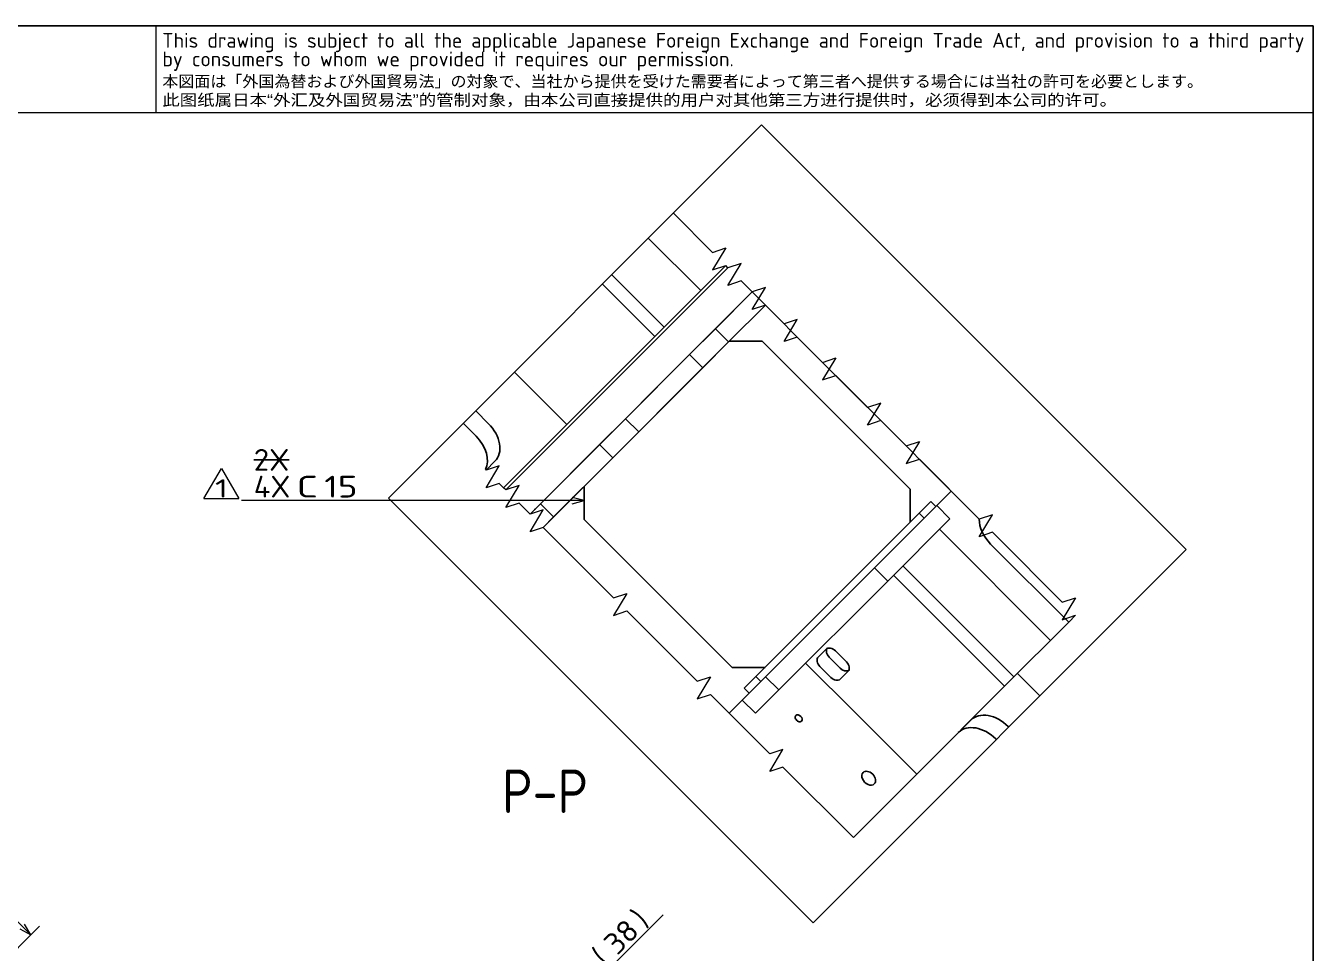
# Model space of a CAD drawing. Extents: x 0 to 1248, y -10 to 833.
# Drawn here: x 957.1 to 1164, y 666.9 to 816 of the extents above; entities that cross this region are included whole.
import ezdxf
from ezdxf.enums import TextEntityAlignment as Align

# ---------------------------------------------------------------- set-up
doc = ezdxf.new("R2010")
doc.units = 0
doc.layers.get('0').update_dxf_attribs({"lineweight": 13})
doc.styles.get("Standard").update_dxf_attribs({"font": 'isocp.shx'})
doc.dimstyles.get("Standard").update_dxf_attribs({"dimtxt": 2.5, "dimasz": 2.5, "dimexe": 1.25, "dimexo": 0.625, "dimtad": 1, "dimcen": 2.5, "dimadec": 0, "dimazin": 0, "dimtfac": 1, "dimtmove": 0, "dimatfit": 0, "dimfxl": 1, "dimarcsym": 0})

# ---------------------------------------------------------------- blocks, each defined once
blk = doc.blocks.new('*D348')
at = {"color": 7, "lineweight": 13}
for p, q in [((876.040386, 628.813022), (938.88774, 691.660377)), ((937.473529, 690.246162), (957.855883, 669.863811)), ((933.430194, 645.438125), (959.270091, 671.278022))]:
    blk.add_line(p, q, dxfattribs=at)
for points in [[(939.205577, 689.246162), (937.473529, 690.246162), (938.473529, 688.514114)], [(956.123828, 670.863811), (957.855883, 669.863811), (956.855883, 671.595859)]]:
    blk.add_lwpolyline(points, dxfattribs=at)
at = {"color": 7, "lineweight": 13, "width": 0.8352}
blk.add_text('115.3', height=3.5, rotation=315, dxfattribs=at).set_placement((943.736583, 684.690212), (952.29993, 676.126865), align=Align.FIT)
blk = doc.blocks.new('*D381')
at = {"color": 7, "lineweight": 13}
for p, q in [((1036.963511, 650.584642), (1059.494723, 673.115854)), ((1066.118627, 641.935621), (1045.802346, 662.251901)), ((1084.982083, 609.637138), (1039.084832, 655.534387))]:
    blk.add_line(p, q, dxfattribs=at)
for points in [[(1048.216559, 662.569741), (1047.216561, 660.837686), (1048.948611, 661.837686)], [(1039.499045, 652.388124), (1040.499045, 654.120172), (1038.766995, 653.120172)]]:
    blk.add_lwpolyline(points, dxfattribs=at)
for s, p in [(')', (1056.611117, 670.939355)), ('(', (1050.295079, 664.623315))]:
    blk.add_text(s, height=3.5, rotation=45.000001, dxfattribs=at).set_placement(p)
at = {"color": 7, "lineweight": 13, "width": 0.868247}
blk.add_text('38', height=3.5, rotation=44.999971, dxfattribs=at).set_placement((1052.118026, 666.446267), (1055.90401, 670.232248), align=Align.FIT)

msp = doc.modelspace()

# ---------------------------------------------------------------- linework, layer by layer
at = {"color": 7, "lineweight": 25}
for p, q in [((40, 816), (1164, 816)), ((1164, 816), (1164, 25)), ((1057.1236, 781.8465), (1065.547, 773.4231)), ((1069.5743, 777.4503), (1033.865, 741.7409)), ((1069.9279, 777.0967), (1034.2185, 741.3874)), ((1058.1721, 766.0481), (1049.7486, 774.4715)), ((1049.7486, 774.4715), (1058.1721, 766.0481)), ((1051.2486, 775.9715), (1059.6721, 767.5481)), ((1073.8169, 773.2076), (1038.1076, 737.4983)), ((1073.8169, 773.2076), (1067.9125, 767.3032)), ((1075.9383, 771.0863), (1070.0338, 765.1818)), ((1070.1408, 765.2889), (1075.9383, 771.0863)), ((1067.9125, 767.3032), (1063.753, 763.1437)), ((1070.0338, 765.1818), (1067.9125, 767.3032)), ((1070.1408, 765.2889), (1046.8063, 741.9543)), ((1070.0339, 765.1819), (1065.8744, 761.0224)), ((1070.1408, 765.2889), (1075.4441, 765.2889)), ((1075.4441, 765.2889), (1099.2206, 741.5124)), ((1063.753, 763.1437), (1053.4514, 752.8421)), ((1065.8744, 761.0224), (1063.753, 763.1437)), ((1044.0471, 751.9231), (1035.6236, 760.3465)), ((1065.8744, 761.0224), (1055.5727, 750.7208)), ((1029.3736, 754.0965), (1031.4331, 752.037)), ((1027.3736, 752.0965), (1029.4331, 750.037)), ((1053.4514, 752.8421), (1049.292, 748.6827)), ((1055.5727, 750.7208), (1053.4514, 752.8421)), ((1055.5727, 750.7208), (1051.3922, 746.5403)), ((1049.292, 748.6827), (1039.7745, 739.1652)), ((1051.4133, 746.5614), (1049.292, 748.6827)), ((993.7087, 746.2531), (999.4139, 746.2531)), ((1032.4687, 746.0015), (1031.0365, 744.5694)), ((1051.4133, 746.5614), (1041.8958, 737.0439)), ((1046.8063, 741.9543), (1040.2289, 735.377)), ((1046.8063, 741.9543), (1046.8063, 736.651)), ((1098.3488, 733.7463), (1105.8135, 741.2111)), ((1099.2206, 741.5124), (1099.2206, 736.2091)), ((1039.7745, 739.1652), (1038.1076, 737.4983)), ((1041.8958, 737.0439), (1039.7745, 739.1652)), ((1093.4738, 728.8713), (1103.4738, 738.8713)), ((1102.5533, 739.5418), (1100.6783, 737.6668)), ((1103.3488, 738.7463), (1102.5533, 739.5418)), ((1105.5951, 736.75), (1103.4738, 738.8713)), ((1038.876, 738.2667), (1038.1076, 737.4983)), ((1038.95, 738.3407), (1038.876, 738.2667)), ((1041.8958, 737.0439), (1040.2289, 735.377)), ((1100.6783, 737.6668), (1074.4283, 711.4168)), ((1101.4738, 736.8713), (1075.2238, 710.6213)), ((1095.5951, 726.75), (1105.5951, 736.75)), ((1101.4738, 736.8713), (1100.6783, 737.6668)), ((1101.4738, 736.8713), (1103.3488, 738.7463)), ((1070.5827, 712.8746), (1046.8063, 736.651)), ((1103.9076, 735.0625), (1121.7621, 717.2081)), ((1112.1484, 732.6967), (1124.6996, 720.1456)), ((1075.9738, 711.3713), (1093.4738, 728.8713)), ((1095.5951, 726.75), (1093.4738, 728.8713)), ((1098.0326, 729.1875), (1115.8871, 711.3331)), ((1078.0951, 709.25), (1095.5951, 726.75)), ((1114.3871, 709.8331), (1096.5326, 727.6875)), ((1096.5326, 727.6875), (1114.3871, 709.8331)), ((1125.7893, 721.2353), (1124.6996, 720.1456)), ((1115.8871, 711.3331), (1123.2621, 718.7081)), ((1121.7621, 717.2081), (1124.6996, 720.1456)), ((1085.688, 715.7822), (1084.438, 714.5322)), ((1086.1968, 714.5233), (1087.9646, 712.7555)), ((1088.9646, 713.7555), (1087.1968, 715.5233)), ((1075.886, 712.8746), (1070.5827, 712.8746)), ((1090.5393, 705.4308), (1082.4076, 713.5625)), ((1084.6968, 713.0233), (1086.4646, 711.2555)), ((1087.9735, 710.9967), (1089.2235, 712.2467)), ((1074.7238, 710.1213), (1070.1042, 705.5017)), ((1072.2238, 707.6213), (1075.9738, 711.3713)), ((1074.4283, 711.4168), (1072.5533, 709.5418)), ((1075.2238, 710.6213), (1073.3488, 708.7463)), ((1075.2238, 710.6213), (1074.4283, 711.4168)), ((1078.0951, 709.25), (1075.9738, 711.3713)), ((1100.2621, 695.7081), (1114.3871, 709.8331)), ((1115.8871, 711.3331), (1114.3871, 709.8331)), ((1114.3871, 709.8331), (1115.8871, 711.3331)), ((1120.0626, 708.2825), (1116.4495, 711.8956)), ((1073.3488, 708.7463), (1072.5533, 709.5418)), ((1074.3451, 705.5), (1078.0951, 709.25)), ((1074.3451, 705.5), (1072.2238, 707.6213)), ((1090.0799, 685.5259), (1108.9496, 704.3956)), ((1090.5393, 705.4308), (1100.2621, 695.7081)), ((1114.9851, 703.36), (1115.0626, 703.2825)), ((1112.9851, 701.36), (1113.0626, 701.2825))]:
    msp.add_line(p, q, dxfattribs=at)
at = {"color": 7, "lineweight": 13}
for p, q in [((978, 802), (978, 816)), ((1164, 802), (751, 802)), ((1015.3635, 740.0865), (1075.3389, 800.0618)), ((1075.3389, 800.0618), (1143.5904, 731.8103)), ((1069.9279, 777.0967), (1069.5743, 777.4503)), ((985.7003, 739.9877), (988.5003, 744.8375)), ((988.5003, 744.8375), (991.3003, 739.9877)), ((1030.9441, 744.6618), (1031.0365, 744.5694)), ((1034.2185, 741.3874), (1033.865, 741.7409)), ((985.7003, 739.9877), (991.3003, 739.9877)), ((1046.8063, 739.6695), (991.7087, 739.6695)), ((1083.6151, 671.835), (1015.3635, 740.0865)), ((1143.5904, 731.8103), (1083.6151, 671.835))]:
    msp.add_line(p, q, dxfattribs=at)
for points in [[(1061.1508, 785.8738), (1067.453, 779.5716), (1069.5743, 780.2787), (1067.453, 776.7432), (1069.5743, 777.4503)], [(1073.8169, 773.2076), (1072.0492, 774.9754), (1069.9279, 774.2683), (1072.0492, 777.8038), (1069.9279, 777.0967)], [(1075.9383, 771.0863), (1073.8169, 770.3792), (1075.9383, 773.9148), (1073.8169, 773.2076)], [(1073.8169, 773.2077), (1085.1306, 761.894), (1087.252, 762.6011), (1085.1306, 759.0655), (1087.252, 759.7726), (1098.5657, 748.4589), (1100.687, 749.166), (1098.5657, 745.6305), (1100.687, 746.3376), (1110.3189, 736.7057)], [(1105.8135, 741.2111), (1094.4998, 752.5248), (1092.3785, 751.8177), (1094.4998, 755.3532), (1092.3785, 754.6461), (1081.0648, 765.9598), (1078.9435, 765.2527), (1081.0648, 768.7882), (1078.9435, 768.0811), (1075.9383, 771.0863)], [(1033.8649, 741.741), (1033.1579, 742.448), (1031.0365, 741.7409), (1033.1579, 745.2765), (1031.0365, 744.5694)], [(1038.1076, 737.4983), (1036.3398, 739.2661), (1034.2185, 738.559), (1036.3398, 742.0945), (1034.2185, 741.3874)], [(1044.8744, 739.1518), (1046.8063, 739.6695), (1044.8744, 740.1871)], [(1040.2289, 735.377), (1038.1076, 734.6699), (1040.2289, 738.2054), (1038.1076, 737.4983)], [(1113.2382, 733.7864), (1112.4402, 734.5844), (1110.3189, 733.8773), (1112.4402, 737.4128), (1110.3189, 736.7057)], [(1040.2289, 735.377), (1051.5426, 724.0633), (1053.6639, 724.7704), (1051.5426, 721.2348), (1053.6639, 721.9419), (1064.9777, 710.6282), (1067.099, 711.3353), (1064.9777, 707.7998), (1067.099, 708.5069), (1070.1042, 705.5017)], [(1113.2382, 733.7864), (1123.668, 723.3566), (1125.7893, 724.0637), (1123.668, 720.5282), (1125.7893, 721.2353)], [(1090.0799, 685.5259), (1078.7662, 696.8397), (1076.6449, 696.1326), (1078.7662, 699.6681), (1076.6449, 698.961), (1070.1042, 705.5017)]]:
    msp.add_lwpolyline(points, dxfattribs=at)
at = {"color": 7, "lineweight": 25}
for centre, major_axis, start_param, end_param in [((1028.9331, 749.537), (3.5355, -3.5355), 0, 1.57079633), ((1026.9331, 747.537), (3.5355, -3.5355), 0.22915264, 1.57079633), ((1114.6484, 735.1967), (-3.5355, 3.5355), 0.5993522, 1.57079633), ((1086.5718, 714.8983), (-0.8839, 0.8839), 4.71238898, 6.28318531), ((1085.3218, 713.6483), (-0.8839, 0.8839), 0, 1.57079633), ((1086.8218, 715.1483), (-0.8839, 0.8839), 0.2012455, 1.57079633), ((1088.5896, 713.3805), (-0.8839, 0.8839), 1.57079633, 2.94033381), ((1088.3396, 713.1305), (-0.8839, 0.8839), 3.14159265, 4.71238898), ((1087.0896, 711.8805), (-0.8839, 0.8839), 1.57079633, 3.14159265), ((1112.4851, 700.86), (3.5355, -3.5355), 1.57079633, 3.14159265), ((1081.2967, 704.6734), (0.4596, -0.4596), 3.14159265, 6.28318531), ((1081.2967, 704.6734), (0.4596, -0.4596), 0, 3.14159265), ((1110.4851, 698.86), (3.5355, -3.5355), 1.57079633, 3.14159265), ((1092.539, 695.0561), (0.9104, -0.9104), 3.14159265, 6.28318531), ((1092.539, 695.0561), (0.9104, -0.9104), 0, 3.14159265)]:
    msp.add_ellipse(centre, major_axis=major_axis, ratio=0.707107, start_param=start_param, end_param=end_param, dxfattribs=at)

# ---------------------------------------------------------------- texts
at = {"color": 7, "lineweight": 13}
for s, height, width, p, p2 in [('This drawing is subject to all the applicable Japanese Foreign Exchange and Foreign Trade Act, and provision to a third party', 2.381, 0.763406, (979, 812.4722), (1162.5847, 812.4722)), ('by consumers to whom we provided it requires our permission.', 2.381, 0.767176, (979, 809.4722), (1070.8542, 809.4722)), ('本図面は「外国為替および外国貿易法」の対象で、当社から提供を受けた需要者によって第三者へ提供する場合には当社の許可を必要とします。', 1.852, 1.625466, (979, 806.1448), (1146.2902, 806.1448)), ('此图纸属日本“外汇及外国贸易法”的管制对象，由本公司直接提供的用户对其他第三方进行提供时，必须得到本公司的许可。', 1.852, 1.73155, (979, 803.1448), (1132.4697, 803.1448)), ('2X', 3.5, 0.925168, (993.7087, 744.4728), (999.4139, 744.4728)), ('1', 2.91, 1.412505, (987.4503, 740.1812), (989.6034, 740.1812)), ('4X', 3.5, 0.953546, (993.7087, 740.1695), (999.5889, 740.1695)), ('C', 3.5, 1.146436, (1000.5889, 740.1695), (1004.0282, 740.1695)), ('15', 3.5, 0.868248, (1005.0282, 740.1695), (1010.3824, 740.1695)), ('P-P', 7, 0.636213, (1033.6375, 689.4545), (1047.4221, 689.4545))]:
    msp.add_text(s, height=height, dxfattribs=dict(at, width=width)).set_placement(p, p2, align=Align.FIT)

# ---------------------------------------------------------------- dimensions: what is measured, and where the dimension line sits
at = {"lineweight": 0}
dim = msp.add_linear_dim(base=(957.8559, 669.8638), p1=(874.6262, 627.3988), p2=(932.016, 644.0239), angle=315, dimstyle='STANDARD', override={"dimlfac": 4}, dxfattribs=at)
dim.commit()
dim.dimension.update_dxf_attribs({"geometry": '*D348', "text_midpoint": (947.6647, 680.055), "dimtype": 160})
dim = msp.add_linear_dim(base=(1040.499, 654.1202), p1=(1067.5328, 640.5214), p2=(1086.3963, 608.2229), angle=225, text='(<>)', dimstyle='STANDARD', override={"dimlfac": 4}, dxfattribs=at)
dim.commit()
dim.dimension.update_dxf_attribs({"geometry": '*D381', "text_midpoint": (1054.3646, 667.9857), "dimtype": 160})

doc.saveas('drawing.dxf')
